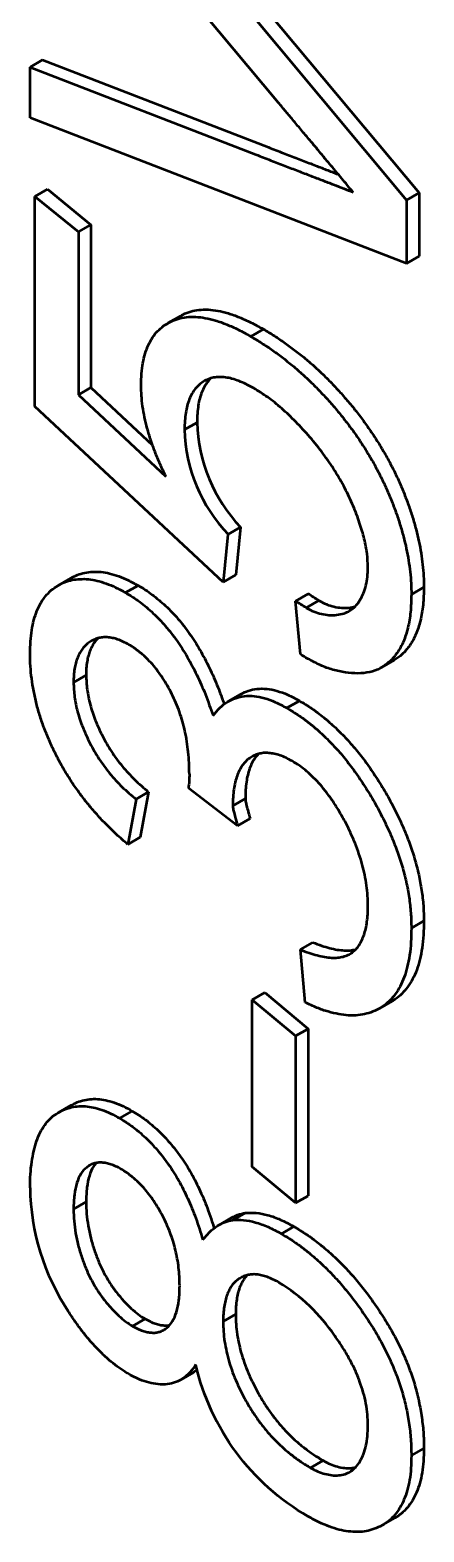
# Model space of a CAD drawing. Header units: millimetres. Extents: x 0 to 420, y 0 to 297.
# Drawn here: x 235.858 to 236.019, y 127.453 to 128.068 of the extents above; entities that cross this region are included whole.
import ezdxf

# ---------------------------------------------------------------- set-up
doc = ezdxf.new("R2010")
doc.units = ezdxf.units.MM
doc.header["$LTSCALE"] = 0.75
doc.layers.add('Visible', color=7, linetype='Continuous', lineweight=50)

msp = doc.modelspace()

# ---------------------------------------------------------------- linework, layer by layer
at = {"layer": 'Visible', "extrusion": (0, 0.816497, 0.57735)}
for p, q in [((235.86323, 128.18582), (236.01718, 128.00136)), ((235.8581, 128.18285), (236.01204, 127.9984)), ((235.95971, 128.03815), (235.8581, 128.15992)), ((235.8581, 128.05281), (235.86323, 128.05577)), ((235.86323, 128.05577), (235.95559, 128.01997)), ((235.8581, 128.05281), (235.95046, 128.017)), ((235.8581, 128.03205), (235.8581, 128.05281)), ((236.01204, 127.9724), (235.8581, 128.03205)), ((235.86007, 127.99982), (235.8652, 128.00278)), ((235.86007, 127.99982), (235.87783, 127.98533)), ((235.86007, 127.9139), (235.86007, 127.99982)), ((235.8652, 128.00278), (235.88297, 127.98829)), ((236.01204, 127.9984), (236.01718, 128.00136)), ((236.01718, 128.00136), (236.01718, 127.97536)), ((236.01204, 127.9984), (236.01204, 127.9724)), ((235.87783, 127.98533), (235.88297, 127.98829)), ((235.88297, 127.98829), (235.88297, 127.92163)), ((235.87783, 127.98533), (235.87783, 127.91867)), ((236.01204, 127.9724), (236.01718, 127.97536)), ((235.91457, 127.94807), (235.91971, 127.95103)), ((235.94836, 127.94258), (235.95349, 127.94554)), ((235.87783, 127.91867), (235.88297, 127.92163)), ((235.88297, 127.92163), (235.90817, 127.89808)), ((235.93704, 127.842), (235.86007, 127.9139)), ((235.87783, 127.91867), (235.91364, 127.88521)), ((235.92125, 127.90442), (235.92639, 127.90739)), ((235.93902, 127.86155), (235.94415, 127.86451)), ((235.94415, 127.86451), (235.94217, 127.84496)), ((235.93902, 127.86155), (235.93704, 127.842)), ((235.86959, 127.84066), (235.87472, 127.84362)), ((235.89711, 127.83771), (235.90224, 127.84067)), ((235.93704, 127.842), (235.94217, 127.84496)), ((236.01402, 127.83691), (236.01915, 127.83987)), ((235.96665, 127.83427), (235.97178, 127.83724)), ((235.96862, 127.81248), (235.96665, 127.83427)), ((235.97103, 127.83149), (235.97616, 127.83446)), ((236.00186, 127.80712), (236.007, 127.81008)), ((235.87586, 127.80098), (235.88099, 127.80394)), ((235.93919, 127.79321), (235.94432, 127.79618)), ((235.9631, 127.79049), (235.96823, 127.79345)), ((235.90142, 127.75317), (235.90656, 127.75613)), ((235.90656, 127.75613), (235.90316, 127.73758)), ((235.94296, 127.74229), (235.92286, 127.75764)), ((235.90142, 127.75317), (235.89803, 127.73462)), ((235.94099, 127.75041), (235.94612, 127.75338)), ((235.94296, 127.74229), (235.9481, 127.74526)), ((235.89803, 127.73462), (235.90316, 127.73758)), ((236.01402, 127.70042), (236.01915, 127.70338)), ((235.96862, 127.69158), (235.97375, 127.69455)), ((235.9706, 127.66993), (235.96862, 127.69158)), ((235.94889, 127.67107), (235.95402, 127.67404)), ((235.95402, 127.67404), (235.97178, 127.65922)), ((235.94889, 127.67107), (235.96665, 127.65626)), ((235.94889, 127.6027), (235.94889, 127.67107)), ((236.00099, 127.66752), (236.00612, 127.67048)), ((235.96665, 127.65626), (235.97178, 127.65922)), ((235.96665, 127.65626), (235.96665, 127.58789)), ((235.97178, 127.65922), (235.97178, 127.59085)), ((235.86971, 127.62491), (235.87485, 127.62787)), ((235.89476, 127.62256), (235.89989, 127.62552)), ((235.96665, 127.58789), (235.94889, 127.6027)), ((235.87586, 127.58536), (235.88099, 127.58832)), ((235.96665, 127.58789), (235.97178, 127.59085)), ((235.93552, 127.57899), (235.94065, 127.58195)), ((235.94099, 127.58088), (235.94612, 127.58384)), ((235.96088, 127.57527), (235.96601, 127.57823)), ((235.90001, 127.53749), (235.90514, 127.54045)), ((235.93704, 127.53939), (235.94217, 127.54235)), ((235.91972, 127.51552), (235.92485, 127.51848)), ((236.01402, 127.48448), (236.01915, 127.48744)), ((235.97279, 127.47951), (235.97792, 127.48247)), ((236.00229, 127.45609), (236.00742, 127.45905))]:
    msp.add_line(p, q, dxfattribs=at)
at = {"layer": 'Visible'}
for centre, radius, start, end in [((235.9912, 127.90916), 0.06485, 181.56775, 223.49976), ((235.98607, 127.9062), 0.06485, 181.56775, 223.49976), ((235.95052, 127.59507), 0.09244, 180.58476, 213.78722), ((235.92052, 127.49153), 0.07499, 33.98645, 58.36991)]:
    msp.add_arc(centre, radius, start, end, dxfattribs=at)
at = {"layer": 'Visible', "extrusion": (3e-16, -2e-16, -1)}
msp.add_arc((-236.02368, 127.91926), 0.10234, 300.95972, 303.86322, dxfattribs=at)
at = {"layer": 'Visible', "extrusion": (4e-16, -1e-16, -1)}
msp.add_arc((-236.02881, 127.92222), 0.10234, 300.95972, 303.86322, dxfattribs=at)
at = {"layer": 'Visible', "extrusion": (0, -1e-16, -1)}
msp.add_arc((-236.08033, 127.99148), 0.211, 300.99479, 301.96691, dxfattribs=at)
at = {"layer": 'Visible', "extrusion": (2e-16, -1e-16, -1)}
for centre, radius, start, end in [((-235.87738, 127.76345), 0.04584, 180.01106, 187.28502), ((-236.01997, 127.54322), 0.09652, 299.95895, 347.12035)]:
    msp.add_arc(centre, radius, start, end, dxfattribs=at)
at = {"layer": 'Visible', "extrusion": (1e-16, -2e-16, -1)}
msp.add_arc((-235.91728, 127.53156), 0.01511, 232.74733, 239.94535, dxfattribs=at)
at = {"layer": 'Visible', "extrusion": (-1.91942e-09, -1.59998e-09, -1)}
msp.add_open_spline([(235.99021, 128.0016), (235.98866, 128.00346), (235.98563, 128.00708), (235.98122, 128.01237), (235.97706, 128.01736), (235.97315, 128.0221), (235.96944, 128.0265), (235.96599, 128.03063), (235.96278, 128.03449), (235.96071, 128.03696), (235.95971, 128.03816)], degree=3, knots=[0, 0, 0, 0, 0.152584, 0.297207, 0.433869, 0.562571, 0.683675, 0.796816, 0.901996, 1, 1, 1, 1], dxfattribs=at)
at = {"layer": 'Visible', "extrusion": (1.25939e-09, 3.24547e-09, -1)}
msp.add_open_spline([(235.95559, 128.01997), (235.95762, 128.01917), (235.96156, 128.01763), (235.96732, 128.01542), (235.97276, 128.01332), (235.97788, 128.01131), (235.98162, 128.00988), (235.98366, 128.00909), (235.9841, 128.00892)], degree=3, knots=[0, 0, 0, 0, 0.1527819, 0.2978858, 0.4344322, 0.5631767, 0.6842434, 0.7170855, 0.7170855, 0.7170855, 0.7170855], dxfattribs=at)
at = {"layer": 'Visible', "extrusion": (-3.68101e-10, -9.46399e-10, -1)}
msp.add_open_spline([(235.95046, 128.017), (235.95248, 128.01621), (235.95643, 128.01467), (235.96219, 128.01245), (235.96762, 128.01035), (235.97275, 128.00835), (235.97755, 128.00651), (235.98206, 128.00476), (235.98624, 128.00311), (235.98893, 128.00209), (235.99021, 128.0016)], degree=3, knots=[0, 0, 0, 0, 0.152782, 0.297886, 0.434432, 0.563177, 0.684243, 0.797508, 0.90297, 1, 1, 1, 1], dxfattribs=at)
at = {"layer": 'Visible'}
for points, knots in [([(235.90349, 127.92248), (235.90353, 127.9241), (235.9036, 127.92728), (235.90415, 127.93168), (235.90513, 127.93559), (235.90639, 127.93916), (235.90814, 127.94217), (235.91019, 127.94482), (235.91269, 127.94693), (235.91548, 127.94868), (235.91862, 127.94987), (235.92204, 127.95057), (235.92575, 127.95067), (235.92975, 127.95016), (235.93401, 127.94916), (235.93855, 127.9475), (235.94336, 127.94535), (235.94666, 127.94352), (235.94836, 127.94258)], [0, 0, 0, 0, 0.063068, 0.123894, 0.182696, 0.240745, 0.297715, 0.355356, 0.413827, 0.473563, 0.534185, 0.594716, 0.656597, 0.719932, 0.785096, 0.85342, 0.924614, 1, 1, 1, 1]), ([(235.91971, 127.95103), (235.92002, 127.95121), (235.92131, 127.95191), (235.92375, 127.95284), (235.92717, 127.95353), (235.93089, 127.95364), (235.93489, 127.95313), (235.93914, 127.95212), (235.94368, 127.95046), (235.94849, 127.94831), (235.9518, 127.94648), (235.95349, 127.94554)], [0.4541355, 0.4541355, 0.4541355, 0.4541355, 0.4735627, 0.5341849, 0.5947159, 0.6565974, 0.7199324, 0.7850957, 0.8534198, 0.9246143, 1, 1, 1, 1]), ([(235.94956, 127.92137), (235.94851, 127.92195), (235.94647, 127.92308), (235.94349, 127.92437), (235.94067, 127.92529), (235.93799, 127.92585), (235.9355, 127.92594), (235.93312, 127.92577), (235.93097, 127.92509), (235.92895, 127.92412), (235.92714, 127.92279), (235.92556, 127.92112), (235.92423, 127.91914), (235.92315, 127.91681), (235.92227, 127.91422), (235.92171, 127.91123), (235.92132, 127.90798), (235.92128, 127.90562), (235.92125, 127.90442)], [0, 0, 0, 0, 0.069132, 0.134653, 0.197753, 0.259006, 0.319314, 0.378789, 0.438251, 0.49816, 0.55862, 0.618375, 0.678104, 0.738485, 0.800381, 0.864002, 0.930868, 1, 1, 1, 1]), ([(235.91364, 127.88521), (235.91283, 127.88691), (235.91123, 127.89026), (235.90918, 127.89527), (235.9074, 127.90014), (235.90598, 127.90487), (235.90486, 127.90948), (235.90405, 127.91397), (235.90358, 127.91833), (235.90352, 127.92109), (235.90349, 127.92248)], [0, 0, 0, 0, 0.135687, 0.267246, 0.394503, 0.517791, 0.639394, 0.760226, 0.880047, 1, 1, 1, 1]), ([(235.93198, 127.92539), (235.93154, 127.92497), (235.93061, 127.92396), (235.92936, 127.9221), (235.92829, 127.91978), (235.9274, 127.91719), (235.92684, 127.9142), (235.92645, 127.91095), (235.92641, 127.90859), (235.92639, 127.90739)], [0.5704968, 0.5704968, 0.5704968, 0.5704968, 0.6183754, 0.6781036, 0.7384847, 0.8003812, 0.8640025, 0.930868, 1, 1, 1, 1]), ([(235.87472, 127.84362), (235.87558, 127.84412), (235.87742, 127.84502), (235.88041, 127.84593), (235.88367, 127.84626), (235.88704, 127.84627), (235.89062, 127.8456), (235.89435, 127.84449), (235.89825, 127.84285), (235.90089, 127.84141), (235.90224, 127.84067)], [0.5197549, 0.5197549, 0.5197549, 0.5197549, 0.5772787, 0.6375346, 0.6969408, 0.7557418, 0.8148123, 0.8751775, 0.9363791, 1, 1, 1, 1]), ([(235.8581, 127.81262), (235.85813, 127.81434), (235.8582, 127.81768), (235.85875, 127.82232), (235.85958, 127.82655), (235.86084, 127.83028), (235.86243, 127.83356), (235.8644, 127.83637), (235.86669, 127.83875), (235.86934, 127.84061), (235.87221, 127.84203), (235.87528, 127.84297), (235.87854, 127.8433), (235.88191, 127.8433), (235.88549, 127.84264), (235.88922, 127.84152), (235.89311, 127.83989), (235.89576, 127.83844), (235.89711, 127.83771)], [0, 0, 0, 0, 0.070891, 0.138348, 0.203812, 0.267023, 0.329582, 0.391081, 0.452611, 0.51514, 0.577279, 0.637535, 0.696941, 0.755742, 0.814812, 0.875177, 0.936379, 1, 1, 1, 1]), ([(235.8985, 127.8164), (235.89771, 127.81681), (235.89618, 127.81763), (235.8939, 127.81862), (235.89175, 127.81915), (235.88965, 127.8195), (235.88771, 127.81939), (235.88579, 127.81915), (235.88406, 127.81838), (235.88235, 127.81748), (235.88085, 127.81623), (235.87948, 127.8148), (235.8784, 127.81303), (235.87744, 127.81111), (235.87676, 127.8089), (235.87621, 127.80651), (235.87591, 127.80386), (235.87588, 127.80194), (235.87586, 127.80098)], [0, 0, 0, 0, 0.062901, 0.123799, 0.183747, 0.242852, 0.301633, 0.361473, 0.423062, 0.486767, 0.551319, 0.61368, 0.676543, 0.738729, 0.801987, 0.865547, 0.932182, 1, 1, 1, 1]), ([(235.88592, 127.81909), (235.88548, 127.81866), (235.8846, 127.81773), (235.88353, 127.81599), (235.88257, 127.81407), (235.88189, 127.81186), (235.88134, 127.80947), (235.88104, 127.80682), (235.88101, 127.80491), (235.88099, 127.80394)], [0.5540852, 0.5540852, 0.5540852, 0.5540852, 0.6136801, 0.676543, 0.7387286, 0.801987, 0.865547, 0.9321816, 1, 1, 1, 1]), ([(235.89803, 127.73462), (235.89648, 127.73598), (235.89344, 127.73864), (235.88907, 127.74291), (235.88496, 127.74732), (235.88114, 127.75188), (235.87756, 127.75659), (235.87426, 127.76144), (235.87126, 127.76645), (235.86851, 127.77155), (235.86608, 127.77673), (235.86394, 127.78193), (235.86211, 127.78711), (235.86066, 127.79228), (235.85952, 127.79741), (235.85868, 127.80254), (235.85817, 127.80765), (235.85812, 127.81094), (235.8581, 127.81262)], [0, 0, 0, 0, 0.071028, 0.139641, 0.205315, 0.269477, 0.33194, 0.393794, 0.454545, 0.515351, 0.575735, 0.635433, 0.694877, 0.753743, 0.813725, 0.874371, 0.936012, 1, 1, 1, 1]), ([(235.88099, 127.80394), (235.88108, 127.80198), (235.88125, 127.79811), (235.88252, 127.79187), (235.88468, 127.78545), (235.8871, 127.78006), (235.8894, 127.77577), (235.89134, 127.77264), (235.89344, 127.7696), (235.89573, 127.76668), (235.89819, 127.76387), (235.90081, 127.76113), (235.90362, 127.75856), (235.90557, 127.75695), (235.90656, 127.75613)], [0, 0, 0, 0, 0.118515, 0.234494, 0.351337, 0.47375, 0.536441, 0.59809, 0.660811, 0.72472, 0.78973, 0.857283, 0.927325, 1, 1, 1, 1]), ([(235.87586, 127.80098), (235.87595, 127.79902), (235.87612, 127.79515), (235.87739, 127.78891), (235.87954, 127.78249), (235.88197, 127.7771), (235.88427, 127.77281), (235.88621, 127.76968), (235.88831, 127.76664), (235.8906, 127.76372), (235.89306, 127.76091), (235.89567, 127.75817), (235.89849, 127.7556), (235.90044, 127.75399), (235.90142, 127.75317)], [0, 0, 0, 0, 0.118515, 0.234494, 0.351337, 0.47375, 0.536441, 0.59809, 0.660811, 0.72472, 0.78973, 0.857283, 0.927325, 1, 1, 1, 1]), ([(235.94432, 127.79617), (235.94526, 127.79672), (235.94735, 127.79768), (235.95087, 127.79845), (235.95482, 127.79843), (235.95905, 127.79759), (235.96355, 127.79599), (235.96665, 127.79431), (235.96823, 127.79345)], [0.2809027, 0.2809027, 0.2809027, 0.2809027, 0.3893706, 0.5092702, 0.6280318, 0.7480367, 0.8707708, 1, 1, 1, 1]), ([(235.93291, 127.78737), (235.93381, 127.7885), (235.93556, 127.79068), (235.93869, 127.79307), (235.94206, 127.79469), (235.94574, 127.79548), (235.94969, 127.79547), (235.95392, 127.79462), (235.95842, 127.79302), (235.96152, 127.79135), (235.9631, 127.79049)], [0, 0, 0, 0, 0.137082, 0.266018, 0.389371, 0.50927, 0.628032, 0.748037, 0.870771, 1, 1, 1, 1]), ([(235.96535, 127.76868), (235.96449, 127.76915), (235.9628, 127.77007), (235.96031, 127.77113), (235.95795, 127.77175), (235.9557, 127.77209), (235.95354, 127.77214), (235.95154, 127.77173), (235.94963, 127.77104), (235.94787, 127.77), (235.94621, 127.7687), (235.94485, 127.76696), (235.94361, 127.76504), (235.94268, 127.76269), (235.94189, 127.7601), (235.94139, 127.75714), (235.94102, 127.75394), (235.941, 127.75161), (235.94099, 127.75041)], [0, 0, 0, 0, 0.062219, 0.121964, 0.180108, 0.237694, 0.294606, 0.352267, 0.410623, 0.471309, 0.532789, 0.594358, 0.656246, 0.719723, 0.785985, 0.85375, 0.925241, 1, 1, 1, 1]), ([(235.95147, 127.77166), (235.95144, 127.77164), (235.95091, 127.77111), (235.94998, 127.76992), (235.94874, 127.768), (235.94781, 127.76565), (235.94702, 127.76307), (235.94652, 127.7601), (235.94615, 127.7569), (235.94613, 127.75457), (235.94612, 127.75337)], [0.5299023, 0.5299023, 0.5299023, 0.5299023, 0.5327889, 0.5943576, 0.6562455, 0.7197228, 0.7859848, 0.8537497, 0.9252411, 1, 1, 1, 1]), ([(235.94099, 127.75041), (235.94102, 127.75004), (235.9411, 127.74911), (235.94153, 127.74735), (235.94213, 127.74503), (235.94267, 127.74327), (235.94296, 127.74229)], [0, 0, 0, 0, 0.146246, 0.357315, 0.644652, 1, 1, 1, 1]), ([(235.94612, 127.75337), (235.94615, 127.753), (235.94623, 127.75208), (235.94666, 127.75032), (235.94726, 127.74799), (235.9478, 127.74623), (235.9481, 127.74526)], [0, 0, 0, 0, 0.146246, 0.357315, 0.644652, 1, 1, 1, 1]), ([(236.01402, 127.70042), (236.01398, 127.69848), (236.01392, 127.69467), (236.01335, 127.68937), (236.01243, 127.68456), (236.01114, 127.68026), (236.00948, 127.67647), (236.00741, 127.67321), (236.00502, 127.67041), (236.00223, 127.66818), (235.99915, 127.66647), (235.9958, 127.66529), (235.99221, 127.66464), (235.98837, 127.66457), (235.98427, 127.66509), (235.97994, 127.66612), (235.97535, 127.66773), (235.9722, 127.66919), (235.9706, 127.66993)], [0, 0, 0, 0, 0.07053, 0.138459, 0.203385, 0.266232, 0.32755, 0.387555, 0.447622, 0.507676, 0.567486, 0.626727, 0.685967, 0.745576, 0.80618, 0.868496, 0.932919, 1, 1, 1, 1]), ([(235.8581, 127.59412), (235.85812, 127.59599), (235.85816, 127.59962), (235.85871, 127.60462), (235.85954, 127.60915), (235.86066, 127.61324), (235.86219, 127.61675), (235.864, 127.61983), (235.86617, 127.62237), (235.86867, 127.62437), (235.87141, 127.62586), (235.87428, 127.62695), (235.87733, 127.62747), (235.88052, 127.62754), (235.88387, 127.62707), (235.88738, 127.62608), (235.89103, 127.62458), (235.89351, 127.62324), (235.89476, 127.62256)], [0, 0, 0, 0, 0.076971, 0.149991, 0.219415, 0.286164, 0.350632, 0.413566, 0.475417, 0.53695, 0.59755, 0.65603, 0.713022, 0.769424, 0.825672, 0.882476, 0.940525, 1, 1, 1, 1]), ([(235.87485, 127.62787), (235.87542, 127.6282), (235.87691, 127.62896), (235.87941, 127.62991), (235.88246, 127.63044), (235.88565, 127.6305), (235.889, 127.63003), (235.89251, 127.62904), (235.89616, 127.62755), (235.89864, 127.6262), (235.8999, 127.62552)], [0.5591934, 0.5591934, 0.5591934, 0.5591934, 0.5975501, 0.6560303, 0.7130218, 0.7694238, 0.8256721, 0.8824762, 0.940525, 1, 1, 1, 1]), ([(235.89523, 127.60178), (235.89453, 127.60217), (235.89315, 127.60293), (235.89115, 127.60371), (235.88924, 127.60425), (235.88744, 127.60445), (235.88574, 127.6044), (235.88412, 127.60408), (235.8826, 127.60346), (235.88075, 127.60217), (235.8787, 127.59995), (235.87706, 127.59606), (235.87603, 127.59119), (235.87592, 127.58737), (235.87586, 127.58536)], [0, 0, 0, 0, 0.060694, 0.119336, 0.175569, 0.231205, 0.286648, 0.34254, 0.400087, 0.45941, 0.58134, 0.708511, 0.847206, 1, 1, 1, 1]), ([(235.88516, 127.60427), (235.88474, 127.60382), (235.88359, 127.60232), (235.88219, 127.59903), (235.88116, 127.59415), (235.88105, 127.59033), (235.88099, 127.58832)], [0.518198, 0.518198, 0.518198, 0.518198, 0.58134, 0.7085114, 0.8472058, 1, 1, 1, 1]), ([(235.88099, 127.58832), (235.88103, 127.58671), (235.88111, 127.58353), (235.88179, 127.57854), (235.88281, 127.57354), (235.88434, 127.56853), (235.88615, 127.56367), (235.88833, 127.55909), (235.89081, 127.55484), (235.8936, 127.55102), (235.89648, 127.5476), (235.89939, 127.54473), (235.90227, 127.54225), (235.90419, 127.54104), (235.90514, 127.54045)], [0, 0, 0, 0, 0.097885, 0.192508, 0.285601, 0.378134, 0.467624, 0.551955, 0.633463, 0.713604, 0.790933, 0.863853, 0.932693, 1, 1, 1, 1]), ([(235.87586, 127.58536), (235.8759, 127.58375), (235.87597, 127.58057), (235.87666, 127.57558), (235.87768, 127.57057), (235.87921, 127.56557), (235.88102, 127.56071), (235.8832, 127.55613), (235.88568, 127.55187), (235.88847, 127.54806), (235.89135, 127.54464), (235.89426, 127.54176), (235.89714, 127.53929), (235.89906, 127.53808), (235.90001, 127.53748)], [0, 0, 0, 0, 0.097885, 0.192508, 0.285601, 0.378134, 0.467624, 0.551955, 0.633463, 0.713604, 0.790933, 0.863853, 0.932693, 1, 1, 1, 1]), ([(235.94065, 127.58195), (235.94137, 127.58237), (235.9431, 127.58321), (235.94503, 127.58361), (235.94612, 127.58384)], [0.6130838, 0.6130838, 0.6130838, 0.6130838, 0.7818169, 1, 1, 1, 1]), ([(235.94612, 127.58384), (235.94758, 127.5839), (235.95053, 127.58403), (235.9554, 127.58303), (235.9606, 127.58118), (235.96418, 127.57923), (235.96601, 127.57823)], [0, 0, 0, 0, 0.239021, 0.483151, 0.735319, 1, 1, 1, 1]), ([(235.92869, 127.57284), (235.92963, 127.57396), (235.93145, 127.5761), (235.93451, 127.57849), (235.93763, 127.58018), (235.9399, 127.58065), (235.94099, 127.58087)], [0, 0, 0, 0, 0.285082, 0.545877, 0.781817, 1, 1, 1, 1]), ([(235.94099, 127.58087), (235.94245, 127.58094), (235.9454, 127.58107), (235.95027, 127.58007), (235.95547, 127.57821), (235.95905, 127.57626), (235.96088, 127.57527)], [0, 0, 0, 0, 0.239021, 0.483151, 0.735319, 1, 1, 1, 1]), ([(235.95983, 127.55536), (235.95902, 127.5558), (235.95742, 127.55665), (235.95507, 127.55768), (235.95284, 127.55829), (235.9507, 127.55871), (235.94871, 127.55868), (235.94682, 127.55839), (235.94505, 127.55775), (235.9434, 127.55682), (235.94188, 127.55565), (235.94058, 127.55414), (235.93951, 127.55233), (235.9386, 127.55029), (235.9379, 127.54797), (235.93741, 127.54537), (235.93708, 127.54252), (235.93706, 127.54045), (235.93704, 127.53939)], [0, 0, 0, 0, 0.063879, 0.125783, 0.185717, 0.244714, 0.302498, 0.360967, 0.420118, 0.481221, 0.542538, 0.603684, 0.665445, 0.727381, 0.792278, 0.858163, 0.927279, 1, 1, 1, 1]), ([(235.94681, 127.55832), (235.94643, 127.55794), (235.94565, 127.557), (235.94465, 127.55529), (235.94373, 127.55325), (235.94303, 127.55094), (235.94254, 127.54833), (235.94222, 127.54548), (235.94219, 127.54341), (235.94218, 127.54235)], [0.5528514, 0.5528514, 0.5528514, 0.5528514, 0.6036838, 0.6654453, 0.7273808, 0.792278, 0.8581625, 0.9272789, 1, 1, 1, 1]), ([(235.89871, 127.51772), (235.89759, 127.5184), (235.89537, 127.51975), (235.89206, 127.52222), (235.88881, 127.52497), (235.88564, 127.52811), (235.88253, 127.53151), (235.87949, 127.53525), (235.87651, 127.5393), (235.87462, 127.54219), (235.87367, 127.54365)], [0, 0, 0, 0, 0.122212, 0.242118, 0.363009, 0.485216, 0.608037, 0.733905, 0.865312, 1, 1, 1, 1]), ([(235.93704, 127.53939), (235.93707, 127.53803), (235.93713, 127.53535), (235.9376, 127.53119), (235.93838, 127.52701), (235.93945, 127.52279), (235.94089, 127.51856), (235.94259, 127.51429), (235.94464, 127.51003), (235.94694, 127.50578), (235.94948, 127.50164), (235.95227, 127.49772), (235.95522, 127.49402), (235.95838, 127.49062), (235.96171, 127.48743), (235.96523, 127.48452), (235.96895, 127.48182), (235.97149, 127.48029), (235.97279, 127.47951)], [0, 0, 0, 0, 0.063204, 0.124684, 0.184453, 0.243654, 0.303137, 0.362552, 0.423571, 0.485666, 0.548174, 0.610209, 0.671547, 0.733843, 0.796749, 0.861963, 0.929539, 1, 1, 1, 1]), ([(235.94218, 127.54235), (235.9422, 127.54099), (235.94226, 127.53831), (235.94273, 127.53415), (235.94351, 127.52997), (235.94458, 127.52576), (235.94602, 127.52152), (235.94772, 127.51725), (235.94977, 127.51299), (235.95207, 127.50874), (235.95462, 127.5046), (235.9574, 127.50069), (235.96036, 127.49699), (235.96351, 127.49358), (235.96684, 127.49039), (235.97037, 127.48748), (235.97408, 127.48479), (235.97662, 127.48326), (235.97792, 127.48247)], [0, 0, 0, 0, 0.063204, 0.124684, 0.184453, 0.243654, 0.303137, 0.362552, 0.423571, 0.485666, 0.548174, 0.610209, 0.671547, 0.733843, 0.796749, 0.861963, 0.929539, 1, 1, 1, 1])]:
    msp.add_open_spline(points, degree=3, knots=knots, dxfattribs=at)
at = {"layer": 'Visible', "extrusion": (-1.8296e-12, -2.7505e-12, -1)}
msp.add_open_spline([(235.95349, 127.94554), (235.955, 127.94464), (235.958, 127.94286), (235.96245, 127.93985), (235.9668, 127.93662), (235.97108, 127.93321), (235.97523, 127.9295), (235.97933, 127.92562), (235.98332, 127.92146), (235.98721, 127.91712), (235.99093, 127.91263), (235.99445, 127.90803), (235.99776, 127.90335), (236.00082, 127.89856), (236.0037, 127.89371), (236.00633, 127.88875), (236.00874, 127.88372), (236.01092, 127.87863), (236.01285, 127.87355), (236.01453, 127.86852), (236.01594, 127.86357), (236.01714, 127.85867), (236.01801, 127.85386), (236.01867, 127.84911), (236.01909, 127.84442), (236.01913, 127.84139), (236.01915, 127.83987)], degree=3, knots=[0, 0, 0, 0, 0.046157, 0.091513, 0.136213, 0.18035, 0.224204, 0.267779, 0.311727, 0.355397, 0.398659, 0.44098, 0.482542, 0.523295, 0.563916, 0.604163, 0.644467, 0.685035, 0.72537, 0.76468, 0.803848, 0.842759, 0.881814, 0.920671, 0.960117, 1, 1, 1, 1], dxfattribs=at)
at = {"layer": 'Visible', "extrusion": (-2.613e-12, -3.2373e-12, -1)}
msp.add_open_spline([(235.94836, 127.94258), (235.94987, 127.94168), (235.95287, 127.93989), (235.95732, 127.93689), (235.96167, 127.93365), (235.96594, 127.93025), (235.9701, 127.92654), (235.9742, 127.92266), (235.97819, 127.91849), (235.98208, 127.91416), (235.9858, 127.90967), (235.98932, 127.90507), (235.99263, 127.90039), (235.99569, 127.8956), (235.99857, 127.89075), (236.00119, 127.88579), (236.00361, 127.88076), (236.00579, 127.87567), (236.00772, 127.87059), (236.0094, 127.86556), (236.01081, 127.86061), (236.012, 127.85571), (236.01288, 127.8509), (236.01354, 127.84614), (236.01395, 127.84145), (236.014, 127.83843), (236.01402, 127.83691)], degree=3, knots=[0, 0, 0, 0, 0.046157, 0.091513, 0.136213, 0.18035, 0.224204, 0.267779, 0.311727, 0.355397, 0.398659, 0.44098, 0.482542, 0.523295, 0.563916, 0.604163, 0.644467, 0.685035, 0.72537, 0.76468, 0.803848, 0.842759, 0.881814, 0.920671, 0.960117, 1, 1, 1, 1], dxfattribs=at)
at = {"layer": 'Visible', "extrusion": (-4.2867e-12, -2.5372e-12, -1)}
msp.add_open_spline([(235.99625, 127.84809), (235.99618, 127.84992), (235.99604, 127.85364), (235.99482, 127.85977), (235.99291, 127.86634), (235.99026, 127.87332), (235.98691, 127.88051), (235.98278, 127.88765), (235.97798, 127.89466), (235.97258, 127.90136), (235.96688, 127.90761), (235.9611, 127.91311), (235.95533, 127.91779), (235.95147, 127.92019), (235.94956, 127.92137)], degree=3, knots=[0, 0, 0, 0, 0.068621, 0.139517, 0.214206, 0.294641, 0.378732, 0.464183, 0.552655, 0.646042, 0.739942, 0.829066, 0.915459, 1, 1, 1, 1], dxfattribs=at)
at = {"layer": 'Visible', "extrusion": (8.7396e-12, 4.163e-13, -1)}
msp.add_open_spline([(235.97103, 127.83149), (235.97206, 127.83094), (235.97415, 127.82982), (235.97726, 127.82892), (235.9804, 127.82842), (235.98347, 127.82849), (235.98638, 127.82909), (235.98897, 127.8303), (235.99122, 127.83207), (235.99301, 127.83451), (235.99447, 127.83735), (235.99548, 127.8406), (235.99613, 127.84416), (235.99621, 127.84677), (235.99625, 127.84809)], degree=3, knots=[0, 0, 0, 0, 0.075552, 0.152888, 0.233957, 0.319575, 0.406329, 0.49064, 0.575173, 0.660742, 0.746757, 0.831149, 0.914671, 1, 1, 1, 1], dxfattribs=at)
at = {"layer": 'Visible', "extrusion": (-4.1612e-12, -5.0602e-12, -1)}
msp.add_open_spline([(235.90224, 127.84067), (235.90323, 127.84008), (235.90517, 127.83893), (235.90803, 127.83691), (235.91079, 127.83471), (235.91348, 127.83234), (235.91605, 127.82978), (235.91855, 127.82705), (235.92095, 127.82414), (235.92402, 127.81995), (235.92766, 127.8143), (235.93155, 127.80687), (235.93484, 127.79938), (235.93663, 127.79438), (235.93744, 127.79207)], degree=3, knots=[0, 0, 0, 0, 0.0632776, 0.1242461, 0.1845885, 0.2432383, 0.3020027, 0.3597989, 0.4184784, 0.4773166, 0.5974407, 0.7230061, 0.8567645, 0.9714344, 0.9714344, 0.9714344, 0.9714344], dxfattribs=at)
at = {"layer": 'Visible', "extrusion": (-3.42049e-11, 1.58643e-11, -1)}
msp.add_open_spline([(236.01915, 127.83987), (236.01908, 127.83742), (236.01894, 127.83264), (236.01784, 127.8262), (236.01603, 127.8206), (236.01345, 127.81597), (236.01044, 127.81242), (236.00812, 127.81073), (236.007, 127.81008)], degree=3, knots=[0, 0, 0, 0, 0.0945466, 0.1849114, 0.2726095, 0.3588618, 0.4429116, 0.5125188, 0.5125188, 0.5125188, 0.5125188], dxfattribs=at)
at = {"layer": 'Visible', "extrusion": (4.5102e-12, 4.0552e-12, -1)}
msp.add_open_spline([(235.89711, 127.83771), (235.8981, 127.83712), (235.90003, 127.83597), (235.9029, 127.83394), (235.90566, 127.83175), (235.90835, 127.82938), (235.91092, 127.82682), (235.91342, 127.82408), (235.91582, 127.82118), (235.91889, 127.81699), (235.92253, 127.81133), (235.92642, 127.80391), (235.92996, 127.79585), (235.93191, 127.79026), (235.93291, 127.78737)], degree=3, knots=[0, 0, 0, 0, 0.063278, 0.124246, 0.184588, 0.243238, 0.302003, 0.359799, 0.418478, 0.477317, 0.597441, 0.723006, 0.856764, 1, 1, 1, 1], dxfattribs=at)
at = {"layer": 'Visible', "extrusion": (3.3747e-12, 3.7529e-12, -1)}
msp.add_open_spline([(236.01402, 127.83691), (236.01395, 127.83446), (236.01381, 127.82968), (236.01271, 127.82324), (236.0109, 127.81764), (236.00832, 127.813), (236.00516, 127.80927), (236.00136, 127.80664), (235.99706, 127.80497), (235.99222, 127.80452), (235.98713, 127.80493), (235.98199, 127.80602), (235.97683, 127.80783), (235.97339, 127.80969), (235.97168, 127.81061)], degree=3, knots=[0, 0, 0, 0, 0.094547, 0.184911, 0.27261, 0.358862, 0.442912, 0.52509, 0.605931, 0.688344, 0.770063, 0.848626, 0.924893, 1, 1, 1, 1], dxfattribs=at)
at = {"layer": 'Visible', "extrusion": (8.8826e-12, 7.668e-11, -1)}
msp.add_open_spline([(235.97616, 127.83446), (235.97719, 127.8339), (235.97928, 127.83278), (235.98239, 127.83188), (235.98553, 127.83138), (235.98841, 127.83145), (235.99019, 127.83178), (235.99097, 127.832)], degree=3, knots=[0, 0, 0, 0, 0.0755523, 0.1528879, 0.2339565, 0.3195745, 0.3903482, 0.3903482, 0.3903482, 0.3903482], dxfattribs=at)
at = {"layer": 'Visible', "extrusion": (1.16372e-11, 3.8253e-12, -1)}
msp.add_open_spline([(235.92323, 127.76345), (235.9232, 127.76497), (235.92316, 127.76792), (235.92281, 127.77238), (235.92226, 127.7767), (235.92151, 127.78087), (235.92048, 127.78491), (235.91925, 127.78881), (235.9178, 127.79258), (235.91613, 127.79619), (235.91428, 127.79959), (235.91233, 127.80276), (235.91029, 127.80571), (235.90813, 127.80838), (235.90586, 127.81078), (235.9035, 127.8129), (235.90103, 127.81488), (235.89935, 127.81588), (235.8985, 127.8164)], degree=3, knots=[0, 0, 0, 0, 0.084062, 0.163125, 0.238172, 0.30958, 0.376739, 0.441292, 0.503821, 0.564427, 0.623437, 0.679644, 0.734026, 0.787364, 0.838967, 0.891947, 0.945025, 1, 1, 1, 1], dxfattribs=at)
at = {"layer": 'Visible', "extrusion": (-6.5119e-12, -1.6299e-12, -1)}
msp.add_open_spline([(235.9631, 127.79049), (235.96479, 127.78946), (235.96813, 127.78742), (235.97307, 127.78374), (235.97782, 127.77957), (235.98239, 127.77493), (235.98683, 127.76991), (235.99103, 127.76432), (235.99509, 127.75833), (235.99894, 127.75195), (236.00244, 127.74538), (236.00557, 127.73879), (236.00816, 127.73224), (236.0103, 127.72575), (236.01199, 127.71929), (236.01314, 127.71292), (236.01388, 127.70656), (236.01397, 127.70249), (236.01402, 127.70042)], degree=3, knots=[0, 0, 0, 0, 0.062378, 0.123412, 0.183859, 0.243485, 0.303972, 0.365306, 0.42838, 0.493962, 0.559616, 0.623137, 0.685488, 0.74718, 0.80882, 0.871295, 0.934586, 1, 1, 1, 1], dxfattribs=at)
at = {"layer": 'Visible', "extrusion": (1.53123e-11, 9.4442e-12, -1)}
msp.add_open_spline([(235.96823, 127.79345), (235.96992, 127.79242), (235.97326, 127.79038), (235.9782, 127.7867), (235.98295, 127.78253), (235.98753, 127.77789), (235.99196, 127.77287), (235.99616, 127.76729), (236.00022, 127.76129), (236.00407, 127.75492), (236.00757, 127.74834), (236.0107, 127.74175), (236.01329, 127.7352), (236.01543, 127.72871), (236.01712, 127.72225), (236.01827, 127.71588), (236.01901, 127.70953), (236.0191, 127.70545), (236.01915, 127.70338)], degree=3, knots=[0, 0, 0, 0, 0.062378, 0.123412, 0.183859, 0.243485, 0.303972, 0.365306, 0.42838, 0.493962, 0.559616, 0.623137, 0.685488, 0.74718, 0.80882, 0.871295, 0.934586, 1, 1, 1, 1], dxfattribs=at)
at = {"layer": 'Visible', "extrusion": (-1.33501e-11, -9.3546e-12, -1)}
msp.add_open_spline([(235.99625, 127.70939), (235.99622, 127.71079), (235.99616, 127.71355), (235.99573, 127.71782), (235.99497, 127.72214), (235.99397, 127.72646), (235.99263, 127.73081), (235.99101, 127.73519), (235.9891, 127.7396), (235.98692, 127.74398), (235.98455, 127.74818), (235.98208, 127.75214), (235.9795, 127.75573), (235.97685, 127.75904), (235.97408, 127.76194), (235.97125, 127.76455), (235.96834, 127.76688), (235.96635, 127.76808), (235.96535, 127.76868)], degree=3, knots=[0, 0, 0, 0, 0.068417, 0.135511, 0.200703, 0.265558, 0.3297, 0.394033, 0.459895, 0.526522, 0.592784, 0.655422, 0.715427, 0.773751, 0.830546, 0.886479, 0.942767, 1, 1, 1, 1], dxfattribs=at)
at = {"layer": 'Visible', "extrusion": (3.3542e-12, 1.23538e-11, -1)}
msp.add_open_spline([(235.96862, 127.69158), (235.96982, 127.69111), (235.97213, 127.69019), (235.97544, 127.68923), (235.97851, 127.68854), (235.98132, 127.68824), (235.98386, 127.68826), (235.98613, 127.68864), (235.98816, 127.68931), (235.9899, 127.69041), (235.99141, 127.69178), (235.99273, 127.69343), (235.99379, 127.69543), (235.99469, 127.69766), (235.99542, 127.70015), (235.99588, 127.70298), (235.99621, 127.70604), (235.99624, 127.70826), (235.99625, 127.70939)], degree=3, knots=[0, 0, 0, 0, 0.080902, 0.156581, 0.227881, 0.295396, 0.358716, 0.418387, 0.475597, 0.531008, 0.585862, 0.64021, 0.695851, 0.752401, 0.810272, 0.871069, 0.933988, 1, 1, 1, 1], dxfattribs=at)
at = {"layer": 'Visible', "extrusion": (3.28125e-11, -1.38603e-11, -1)}
msp.add_open_spline([(236.01915, 127.70338), (236.01911, 127.70144), (236.01905, 127.69763), (236.01848, 127.69233), (236.01756, 127.68752), (236.01627, 127.68323), (236.01461, 127.67943), (236.01255, 127.67617), (236.01015, 127.67337), (236.00792, 127.67159), (236.00652, 127.67072), (236.00612, 127.67048)], degree=3, knots=[0, 0, 0, 0, 0.0705298, 0.1384595, 0.2033853, 0.2662318, 0.3275498, 0.3875548, 0.4476222, 0.5076758, 0.5313853, 0.5313853, 0.5313853, 0.5313853], dxfattribs=at)
at = {"layer": 'Visible', "extrusion": (-1.86829e-11, -1.07463e-10, -1)}
msp.add_open_spline([(235.97375, 127.69455), (235.97495, 127.69407), (235.97726, 127.69316), (235.98058, 127.69219), (235.98365, 127.69151), (235.98645, 127.6912), (235.98897, 127.69122), (235.9905, 127.69148), (235.9912, 127.69165)], degree=3, knots=[0, 0, 0, 0, 0.0809016, 0.1565813, 0.2278805, 0.2953958, 0.3587158, 0.4165152, 0.4165152, 0.4165152, 0.4165152], dxfattribs=at)
at = {"layer": 'Visible', "extrusion": (-1.06931e-11, -8.3321e-12, -1)}
msp.add_open_spline([(235.8999, 127.62552), (235.90169, 127.6244), (235.90523, 127.62219), (235.91039, 127.61774), (235.9153, 127.61263), (235.91909, 127.60771), (235.92196, 127.60347), (235.92399, 127.60005), (235.92591, 127.59646), (235.92774, 127.59269), (235.92941, 127.58872), (235.93104, 127.58457), (235.93232, 127.58081), (235.93304, 127.57844), (235.93331, 127.57752)], degree=3, knots=[0, 0, 0, 0, 0.1176608, 0.2319915, 0.3463201, 0.4634774, 0.5235082, 0.5850352, 0.6475884, 0.7124681, 0.7801739, 0.8502655, 0.9238512, 0.9709885, 0.9709885, 0.9709885, 0.9709885], dxfattribs=at)
at = {"layer": 'Visible', "extrusion": (-9.521e-12, -7.0688e-12, -1)}
msp.add_open_spline([(235.89476, 127.62256), (235.89656, 127.62143), (235.9001, 127.61922), (235.90526, 127.61478), (235.91017, 127.60967), (235.91395, 127.60475), (235.91683, 127.60051), (235.91885, 127.59709), (235.92078, 127.5935), (235.92261, 127.58973), (235.92428, 127.58576), (235.92591, 127.58161), (235.92738, 127.57728), (235.92825, 127.57434), (235.92869, 127.57284)], degree=3, knots=[0, 0, 0, 0, 0.117661, 0.231991, 0.34632, 0.463477, 0.523508, 0.585035, 0.647588, 0.712468, 0.780174, 0.850266, 0.923851, 1, 1, 1, 1], dxfattribs=at)
at = {"layer": 'Visible', "extrusion": (-1.5067e-12, 1.336e-13, -1)}
msp.add_open_spline([(235.91928, 127.55395), (235.91925, 127.55521), (235.9192, 127.55764), (235.9189, 127.56134), (235.91833, 127.565), (235.9176, 127.5686), (235.91662, 127.57215), (235.91539, 127.57565), (235.91403, 127.5791), (235.91238, 127.58245), (235.91061, 127.58567), (235.90873, 127.58871), (235.90669, 127.59148), (235.90461, 127.59406), (235.9024, 127.59638), (235.90009, 127.5984), (235.8977, 127.60029), (235.89606, 127.60127), (235.89523, 127.60178)], degree=3, knots=[0, 0, 0, 0, 0.075677, 0.147304, 0.216896, 0.283219, 0.34858, 0.411989, 0.474964, 0.537653, 0.599385, 0.658622, 0.716106, 0.772747, 0.828513, 0.884251, 0.941031, 1, 1, 1, 1], dxfattribs=at)
at = {"layer": 'Visible', "extrusion": (-1.8739e-12, -1.4098e-12, -1)}
msp.add_open_spline([(235.96601, 127.57823), (235.96772, 127.5772), (235.9711, 127.57516), (235.97609, 127.57146), (235.98093, 127.56739), (235.98564, 127.56288), (235.99021, 127.55792), (235.99465, 127.55254), (235.99891, 127.54669), (236.00301, 127.54053), (236.0068, 127.5341), (236.01012, 127.52754), (236.01291, 127.52094), (236.01522, 127.5143), (236.01697, 127.50762), (236.01822, 127.50089), (236.01903, 127.49408), (236.01911, 127.48969), (236.01915, 127.48744)], degree=3, knots=[0, 0, 0, 0, 0.061743, 0.122129, 0.181625, 0.241088, 0.301158, 0.361869, 0.423919, 0.487876, 0.551735, 0.614304, 0.675841, 0.737332, 0.799751, 0.864015, 0.930444, 1, 1, 1, 1], dxfattribs=at)
at = {"layer": 'Visible', "extrusion": (6.2157e-12, 3.1683e-12, -1)}
msp.add_open_spline([(235.96088, 127.57527), (235.96259, 127.57424), (235.96597, 127.5722), (235.97096, 127.5685), (235.9758, 127.56442), (235.98051, 127.55992), (235.98508, 127.55495), (235.98952, 127.54957), (235.99377, 127.54373), (235.99788, 127.53757), (236.00167, 127.53114), (236.00498, 127.52458), (236.00777, 127.51798), (236.01008, 127.51134), (236.01184, 127.50465), (236.01309, 127.49793), (236.01389, 127.49112), (236.01398, 127.48673), (236.01402, 127.48448)], degree=3, knots=[0, 0, 0, 0, 0.061743, 0.122129, 0.181625, 0.241088, 0.301158, 0.361869, 0.423919, 0.487876, 0.551735, 0.614304, 0.675841, 0.737332, 0.799751, 0.864015, 0.930444, 1, 1, 1, 1], dxfattribs=at)
at = {"layer": 'Visible', "extrusion": (-6.8553e-12, 2.57e-13, -1)}
msp.add_open_spline([(235.90001, 127.53748), (235.90072, 127.53709), (235.9021, 127.53632), (235.90412, 127.53553), (235.90604, 127.53499), (235.90783, 127.53478), (235.90957, 127.53476), (235.91114, 127.53517), (235.91263, 127.53581), (235.9145, 127.53703), (235.91646, 127.53936), (235.91812, 127.54321), (235.9191, 127.54814), (235.91922, 127.55195), (235.91928, 127.55395)], degree=3, knots=[0, 0, 0, 0, 0.061622, 0.120299, 0.176566, 0.233066, 0.288131, 0.343829, 0.400736, 0.459441, 0.580448, 0.708523, 0.847114, 1, 1, 1, 1], dxfattribs=at)
at = {"layer": 'Visible', "extrusion": (-7.1682e-12, -2.362e-13, -1)}
msp.add_open_spline([(235.90514, 127.54045), (235.90585, 127.54005), (235.90724, 127.53928), (235.90925, 127.5385), (235.91117, 127.53795), (235.91296, 127.53775), (235.91429, 127.53773), (235.91498, 127.53784), (235.91514, 127.53787)], degree=3, knots=[0, 0, 0, 0, 0.0616218, 0.1202989, 0.1765658, 0.2330657, 0.2881313, 0.3041819, 0.3041819, 0.3041819, 0.3041819], dxfattribs=at)
at = {"layer": 'Visible', "extrusion": (6.76787e-11, 2.27114e-11, -1)}
msp.add_open_spline([(235.99625, 127.49687), (235.99621, 127.49835), (235.99613, 127.50124), (235.99551, 127.50577), (235.99441, 127.51035), (235.99292, 127.51494), (235.99103, 127.51957), (235.98865, 127.52421), (235.9859, 127.52891), (235.98379, 127.53192), (235.98272, 127.53346)], degree=3, knots=[0, 0, 0, 0, 0.127447, 0.250212, 0.370602, 0.490062, 0.610452, 0.734907, 0.863982, 1, 1, 1, 1], dxfattribs=at)
at = {"layer": 'Visible', "extrusion": (5.9695e-12, -5.0804e-12, -1)}
msp.add_open_spline([(235.92591, 127.52171), (235.92512, 127.52061), (235.92358, 127.51847), (235.92079, 127.51603), (235.91767, 127.51439), (235.91424, 127.51358), (235.91055, 127.51358), (235.90673, 127.51424), (235.90277, 127.51557), (235.90007, 127.517), (235.89871, 127.51772)], degree=3, knots=[0, 0, 0, 0, 0.138578, 0.270462, 0.396385, 0.52024, 0.641908, 0.760864, 0.879212, 1, 1, 1, 1], dxfattribs=at)
at = {"layer": 'Visible', "extrusion": (-1.40156e-11, 6.6683e-12, -1)}
msp.add_open_spline([(235.97279, 127.47951), (235.97378, 127.47898), (235.97575, 127.47791), (235.97868, 127.47695), (235.98156, 127.47637), (235.98433, 127.47635), (235.98695, 127.47683), (235.9893, 127.47798), (235.99135, 127.47976), (235.99311, 127.48214), (235.9945, 127.48508), (235.99554, 127.48852), (235.99612, 127.49249), (235.99621, 127.49539), (235.99625, 127.49687)], degree=3, knots=[0, 0, 0, 0, 0.07447, 0.148718, 0.224615, 0.302176, 0.380337, 0.460333, 0.541828, 0.627602, 0.717064, 0.807462, 0.901525, 1, 1, 1, 1], dxfattribs=at)
at = {"layer": 'Visible', "extrusion": (5.283e-13, 4.2416e-12, -1)}
msp.add_open_spline([(236.01402, 127.48448), (236.01398, 127.48273), (236.01392, 127.4793), (236.01335, 127.47453), (236.0124, 127.47024), (236.01107, 127.46641), (236.00937, 127.46306), (236.00728, 127.46018), (236.00485, 127.45772), (236.00201, 127.45582), (235.9989, 127.45443), (235.99561, 127.45349), (235.99209, 127.45315), (235.98837, 127.4534), (235.9845, 127.45406), (235.98042, 127.45538), (235.97615, 127.45717), (235.97325, 127.45877), (235.97177, 127.45959)], degree=3, knots=[0, 0, 0, 0, 0.068335, 0.133927, 0.197848, 0.259726, 0.320633, 0.381228, 0.442547, 0.504815, 0.566808, 0.627757, 0.687725, 0.748027, 0.808603, 0.870634, 0.933954, 1, 1, 1, 1], dxfattribs=at)
at = {"layer": 'Visible', "extrusion": (-3.43437e-11, 1.26845e-11, -1)}
msp.add_open_spline([(236.01915, 127.48744), (236.01911, 127.48569), (236.01905, 127.48226), (236.01848, 127.47749), (236.01753, 127.4732), (236.0162, 127.46938), (236.0145, 127.46602), (236.01241, 127.46315), (236.01007, 127.46077), (236.0083, 127.45956), (236.00742, 127.45905)], degree=3, knots=[0, 0, 0, 0, 0.0683348, 0.1339273, 0.1978481, 0.2597256, 0.3206335, 0.3812285, 0.4425469, 0.4978984, 0.4978984, 0.4978984, 0.4978984], dxfattribs=at)
at = {"layer": 'Visible', "extrusion": (-2.7104e-12, 3.25644e-11, -1)}
msp.add_open_spline([(235.97792, 127.48247), (235.97891, 127.48194), (235.98088, 127.48087), (235.98381, 127.47991), (235.98669, 127.47933), (235.98912, 127.47932), (235.99055, 127.47952), (235.9911, 127.47964)], degree=3, knots=[0, 0, 0, 0, 0.0744699, 0.148718, 0.224615, 0.3021759, 0.3518765, 0.3518765, 0.3518765, 0.3518765], dxfattribs=at)

doc.saveas('drawing.dxf')
